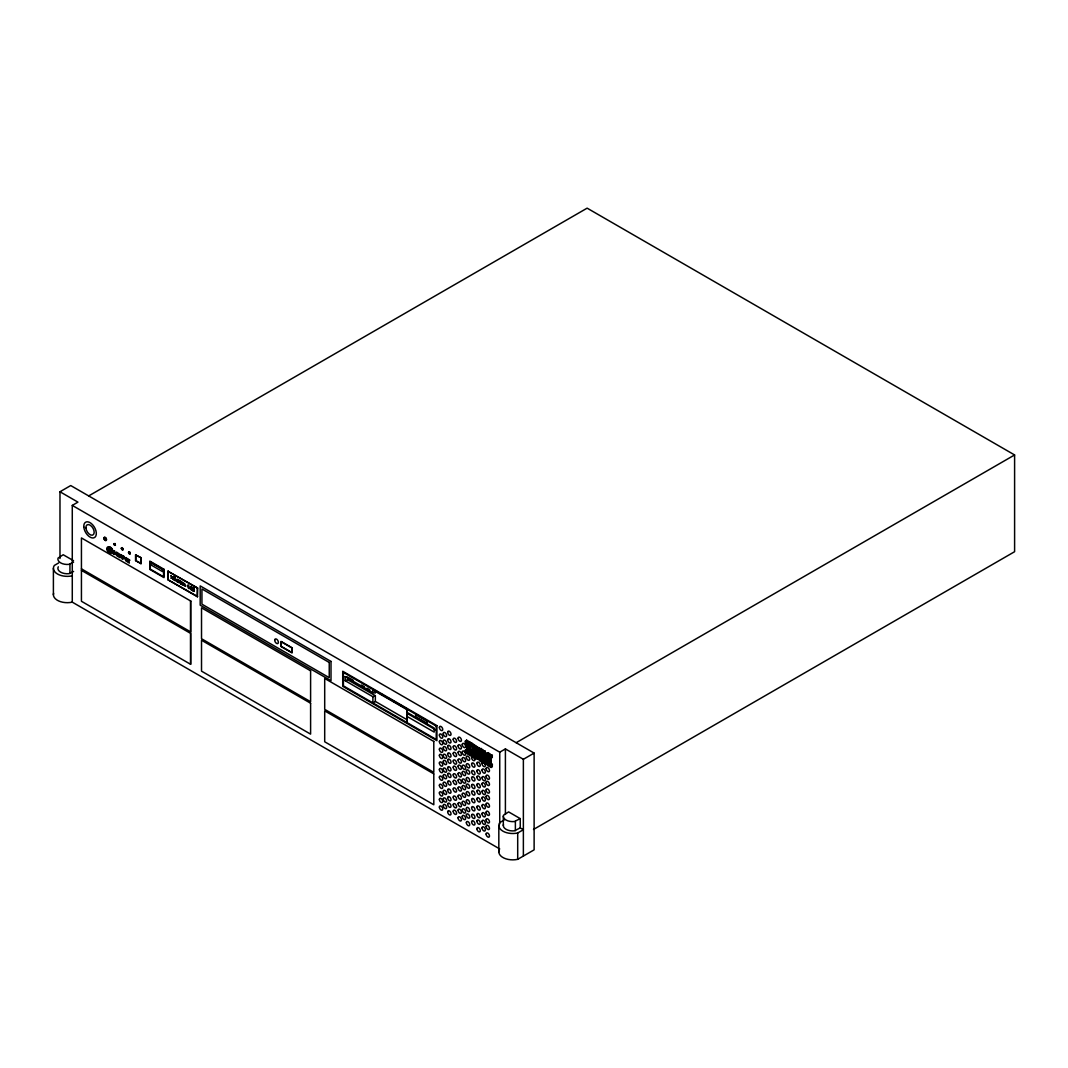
<?xml version="1.0" encoding="UTF-8"?>
<svg xmlns="http://www.w3.org/2000/svg" width="1068" height="1068" viewBox="0 0 1068 1068"><rect width="100%" height="100%" fill="white"/><g stroke="black" fill="none" stroke-linecap="round" stroke-linejoin="round"><path stroke-width="1.5" d="M475.514 749.242L474.686 750.203L472.47 748.922L473.711 747.493M484.552 755.343L483.31 756.731L481.094 755.463L482.322 753.928M471.615 743.061L466.596 740.164L465.354 741.699C468.652 745.784 475.62 743.675 467.837 741.713M108.429 549.62C109.55 545.574 114.089 552.717 109.523 550.113L109.67 551.649L111.139 551.916A4.619 2.67 60 0 0 112.127 550.594A2.296 1.322 60 0 0 111.419 548.378A4.058 2.35 60 0 0 107.748 547.977A3.404 1.962 60 0 0 108.749 552.116A4.339 2.51 60 0 0 111.259 553.264L111.299 553.384A4.993 2.884 60 0 1 108.762 552.423A4.405 2.55 60 0 1 107.374 550.834A3.378 1.949 60 0 1 107.374 547.257A6.969 4.018 60 0 1 109.243 546.763A3.898 2.256 60 0 1 112.1 548.952A3.204 1.842 60 0 1 110.952 552.236L109.577 551.822A1.922 1.108 60 0 1 108.442 549.606M113.809 544.199L114.997 543.519M123.02 549.513L122.166 547.737M128.494 552.41L129.041 551.715M407.255 713.437L406.788 722.475L407.255 713.437L435.891 729.965M480.293 751.191L478.905 752.633L480.92 750.003L479.011 751.151L471.068 746.559L471.068 745.731L479.011 751.151M486.781 754.075L488.236 752.673L492.361 755.864L491.12 756.585L486.781 754.075L488.236 752.673M472.31 753.621L472.47 752.78C486.995 757.119 477.196 762.512 471.068 755.89L471.068 755.076L478.077 759.121M486.541 754.675L486.3 755.356L491.12 758.146L486.541 754.675L487.769 753.955M485.446 758.841L484.204 759.548L485.219 760.95L486.354 761.617L487.595 760.082M486.354 761.617L487.836 760.216M488.744 760.75L485.887 762.886L484.685 761.377M485.406 764.167L486.888 762.779L485.406 764.167L485.152 763.206L487.368 761.497L489.718 763.553L490.96 762.846L487.515 759.909L487.515 760.723L489.718 762.005L490.96 761.284L490.96 760.469L485.406 757.839L486.648 757.119M484.965 756.998L483.724 757.719L483.978 758.68L486.821 760.323L488.316 758.934L488.063 759.615M488.744 757.786L487.302 759.041L483.31 756.051M406.788 716.294L434.195 732.114L434.195 728.042L406.788 712.222L407.402 709.072L387.898 697.805M113.809 543.679L115.21 543.732M115.424 545.374L115.104 543.799M121.311 548.004L122.513 547.844M128.721 551.902L128.601 552.984M123.808 556.642L122.927 558.484L122.046 555.627C119.763 551.302 122.233 564.545 123.968 556.735M58.313 566.801L58.032 567.375A9.412 5.433 0 0 0 68.926 573.676L73.599 571.447M478.544 753.167L477.903 753.621L472.47 750.484L473.698 748.948M472.47 748.107L479.772 752.446L479.145 752.9M122.793 549.846L123.047 548.632M406.788 712.222L407.402 709.072M375.349 701.436L372.892 702.904L372.892 696.723L345.204 680.73L345.204 676.658L347.647 677.032L347.647 679.729L375.349 695.709L375.349 701.436L407.255 719.859M59.982 558.484L59.982 491.761L70.728 485.553L534.12 753.087L534.12 849.848L517.7 859.326A13.911 8.037 0 0 1 503.882 858.018A13.911 8.037 0 0 1 499.036 850.435M499.744 848.953L72.277 602.152L72.277 505.404L77.937 502.134L59.982 491.761M88.684 495.926L587.133 208.153L1014.6 454.955L1014.6 551.702L533.493 829.462M58.566 562.996L54.308 565.453A13.911 8.037 0 0 0 57.472 573.997A13.911 8.037 0 0 0 72.277 575.826M135.556 554.919L141.23 557.83L140.923 563.664L135.556 560.58L135.556 554.919L141.23 557.83M135.556 560.58L141.23 563.49M167.93 571.26L197.647 588.067L197.34 596.732L167.93 579.75L167.93 571.26L197.647 588.067M167.93 579.75L197.647 596.558M465.354 741.699L466.596 740.164M465.354 742.434L470.374 746.158L465.354 743.261L466.596 741.726M465.354 743.261L466.596 742.54M472.31 745.023L468.972 746.892L466.756 745.624L467.984 744.089M466.756 745.624L467.984 744.903M466.756 746.358L467.984 745.651L466.756 747.186L466.756 746.358L468.972 747.64L470.2 746.919L470.2 747.747L468.972 748.454L466.756 747.186M470.374 744.596L472.31 743.462L479.479 748.428L478.25 749.149L471.068 745.01L471.068 744.182M466.756 744.81L468.972 746.078L470.2 745.371L470.2 746.185M470.374 745.33L472.31 744.289L479.479 748.428M466.756 747.92L467.984 747.2L470.2 748.481L468.972 750.016L466.756 747.92L468.972 749.202L470.2 748.481M466.756 748.735L467.984 748.014M471.068 746.559L472.31 745.838M473.698 752.059L470.374 753.928L465.354 750.217L466.596 749.509L471.602 753.207M467.984 748.761L466.756 750.297L468.972 751.565L470.2 750.043L468.972 751.565M465.354 751.031L466.596 749.509M472.31 754.355L470.374 755.49L465.354 752.593L466.596 751.058M465.354 752.593L466.596 751.872M472.47 748.922L473.698 748.201M472.47 750.484L473.698 749.763M475.914 748.668L474.686 750.203M472.47 749.656L479.852 754.876L478.611 755.583L472.47 752.046L473.698 750.644M470.374 753.928L471.602 752.406M472.47 752.046L473.711 751.325M478.023 749.883L476.795 751.418L478.905 752.633M465.354 751.779L470.374 754.675L471.602 753.955L465.354 750.217M480.92 748.441L479.692 749.976L484.044 752.486L485.286 751.779L480.92 748.441L479.692 749.976M473.698 752.873L472.47 753.594L474.686 754.876L475.914 753.34L474.686 754.876M476.795 751.418L478.023 750.697M478.798 750.203L480.026 749.482L480.253 750.43A2.39 1.375 60 0 1 478.905 752.232A2.39 1.375 60 0 1 476.915 749.175M477.903 753.621L479.772 752.446M479.225 753.688L477.983 754.409L478.611 755.583M478.023 754.555L476.795 756.091L479.065 757.399L480.306 756.691L472.47 751.218M487.542 754.635L484.979 756.131L481.094 753.888L482.322 752.366M485.046 750.817L483.804 751.538L484.044 752.486M476.795 756.091L478.023 755.37M481.094 753.888L482.322 753.18L486.207 755.423L479.692 750.711L484.525 754.328L485.766 753.607L485.526 752.66L465.354 740.885M480.159 755.784L479.065 757.399M485.526 752.66L484.285 753.367L484.525 754.328M481.094 755.463L482.322 754.742M484.538 757.586L483.31 758.293L481.094 757.012L482.322 755.476M480.24 757.386L478.718 758.747L471.068 754.342L471.068 753.527L479.318 758.413L478.077 758.387M481.094 757.012L482.322 756.291M485.967 754.475L484.739 755.183L484.979 756.131M483.31 761.404L484.538 759.869L483.31 761.404L479.692 759.321L482.322 757.038M479.692 759.321L482.322 757.853M484.538 756.758L483.31 758.293M484.538 761.431L483.31 762.952L479.692 760.87L480.92 759.335M481.094 754.635L485.206 757.012L487.315 755.25L485.833 756.638L489.718 758.881L492.361 757.426L487.008 753.381M485.62 757.252L486.861 756.531M484.538 758.32L483.31 759.855L484.538 759.134M492.361 755.049L491.12 756.585M484.458 760.509L485.686 759.802M72.277 505.404L499.744 752.192L505.404 748.922L523.373 759.295L534.12 753.087M516.164 742.714L1014.6 454.955M488.877 757.586L489.718 758.053L492.361 756.598M479.692 760.056L483.31 762.138L485.927 760.67M486.821 760.323L488.744 759.188M487.515 760.723L488.744 760.002M490.96 758.907L489.718 760.443L490.96 758.907L481.094 753.087M487.515 762.272L488.744 761.564M490.96 760.469L489.718 762.005M480.92 758.6L480.92 757.786L492.361 764.381L492.361 765.195L491.12 765.916L487.515 763.834L488.744 762.298M487.515 763.834L488.744 763.113M490.96 762.018L489.718 763.553M487.515 763.019L492.361 766.757L491.12 767.465L487.515 765.382L488.744 763.86M487.515 765.382L488.744 764.675M490.092 764.514L492.361 764.381M487.515 764.568L491.12 766.65L492.361 765.943M503.989 820.157L499.744 822.614A13.911 8.037 0 0 0 502.894 831.158A13.911 8.037 0 0 0 517.7 832.987L523.373 829.716L520.25 827.914L514.362 830.837A9.412 5.433 0 0 1 503.455 824.549M73.532 560.713L63.199 554.746L58.032 558.097A9.412 5.433 0 0 0 68.926 564.385L73.599 562.155M520.25 818.622L508.622 811.907L503.455 815.258A9.412 5.433 0 0 0 514.362 821.546L520.25 818.622L520.25 827.914M345.204 680.73L347.647 679.729M372.892 696.723L375.349 695.709M122.9 549.78L122.166 549.78M128.747 551.836L129.922 552.223M129.815 554.052L130.336 553.077M122.046 547.577L121.311 548.538L122.513 549.82M345.204 676.658L372.892 692.651L375.349 693.025L375.349 690.555L378.139 692.171M129.375 553.932L130.243 553.811L129.815 552.289M486.367 760.79L486.594 760.923A2.39 1.375 60 0 1 489.251 762.926M490.119 756.865L490.96 758.16M472.31 752.806L473.378 753.421M482.015 749.896L485.286 751.779M488.023 753.354L492.361 755.864M380.929 693.786L383.706 695.388M406.788 709.512L372.892 689.955L372.892 692.651M349.036 677.833L353.188 680.223M361.505 685.029L364.268 686.631M367.045 688.219L369.808 689.821M489.718 760.443L487.502 758.494M477.396 753.447L479.852 754.876M490.025 760.75L490.96 761.284M481.094 756.197L487.075 759.655M470.2 750.857L469.306 750.337A2.39 1.375 60 0 1 469.8 751.338M486.447 760.242L487.595 760.897M483.31 759.855L481.094 757.746M486.167 761.631L487.115 762.178M479.692 758.494L486.127 762.218M81.435 568.844L190.531 631.829L190.531 600.924M81.435 570.365L190.531 633.351L190.531 664.256M489.665 762.085L490.96 762.846M468.558 752.072L470.374 753.114M476.114 747.093L478.25 749.149M114.77 545.388L113.889 543.852M128.627 552.623L129.255 553.705M122.046 549.553L121.432 548.471M114.543 545.214L114.009 544.426M485.206 757.012L485.406 757.839M489.718 758.881L489.718 758.053M523.373 759.295L523.373 856.055M517.7 832.987L517.7 859.326M515.377 821.385L515.377 830.677M505.404 748.922L505.404 814.43M503.322 816.299L503.322 825.591M499.744 752.192L499.744 823.935M498.823 825.631L498.823 851.97M491.12 765.088L491.12 765.916M491.12 766.65L491.12 767.465M483.31 762.138L483.31 762.952M472.31 743.462L472.31 744.289M470.374 754.675L470.374 755.49M468.972 746.078L468.972 746.892M468.972 747.64L468.972 748.454M468.972 749.202L468.972 750.016M197.34 588.241L197.34 596.732M168.237 571.086L168.237 579.577M140.923 558.003L140.923 563.664M135.863 554.733L135.863 560.393M69.941 564.224L69.941 573.516M53.4 568.47L53.4 594.809M72.277 602.152A13.911 8.037 0 0 1 58.46 600.857A13.911 8.037 0 0 1 53.6 593.274M473.284 756.558A2.39 1.375 60 0 1 474.873 760.096A2.39 1.375 60 0 1 472.203 759.375A2.39 1.375 60 0 1 472.443 756.344M473.725 753.033A2.39 1.375 60 0 1 471.602 749.936A2.39 1.375 60 0 1 473.725 749.282M474.472 750.217A2.39 1.375 60 0 1 474.739 750.777M474.913 752.353A2.39 1.375 60 0 1 474.472 752.967M472.75 751.925A2.39 1.375 60 0 1 472.403 751.418M475.046 752.54A2.39 1.375 60 0 1 474.779 752.793M484.138 759.054A2.39 1.375 60 0 1 483.697 758.867M482.509 757.612A2.39 1.375 60 0 1 482.242 755.103M483.27 754.782A2.39 1.375 60 0 1 484.138 755.29M485.166 756.785A2.39 1.375 60 0 1 485.326 757.359M485.166 758.734A2.39 1.375 60 0 1 484.899 758.988M482.816 757.426A2.39 1.375 60 0 1 482.549 756.878M483.577 754.609A2.39 1.375 60 0 1 484.445 755.116M488.637 765.222A2.39 1.375 60 0 1 486.341 763.179M486.167 762.619A2.39 1.375 60 0 1 486.114 762.085M489.478 764.034A2.39 1.375 60 0 1 489.424 764.501M487.262 764.074A2.39 1.375 60 0 1 486.648 763.006M486.474 762.445A2.39 1.375 60 0 1 486.421 761.911M489.291 762.192A2.39 1.375 60 0 1 489.558 762.752M488.637 757.626A2.39 1.375 60 0 1 486.341 755.583A2.39 1.375 60 0 1 486.955 753.274A2.39 1.375 60 0 1 489.251 755.316M488.543 757.399A2.39 1.375 60 0 1 487.262 756.464M486.474 754.836A2.39 1.375 60 0 1 486.474 753.834M488.103 753.327A2.39 1.375 60 0 1 488.543 753.648M489.291 754.582A2.39 1.375 60 0 1 489.558 755.143M480.066 759.562A2.39 1.375 60 0 1 477.77 758.947M476.982 757.319A2.39 1.375 60 0 1 476.915 756.771M477.142 755.93A2.39 1.375 60 0 1 477.77 755.583M479.038 756.117A2.39 1.375 60 0 1 480.24 759.188M477.289 757.132A2.39 1.375 60 0 1 477.222 756.598M477.449 755.757A2.39 1.375 60 0 1 477.716 755.503M480.373 757.439A2.39 1.375 60 0 1 480.6 758.547M477.77 747.974A2.39 1.375 60 0 1 480.186 750.39M477.142 748.321A2.39 1.375 60 0 1 477.409 748.081M478.918 751.912A2.39 1.375 60 0 1 478.064 751.164M478.918 748.014A2.39 1.375 60 0 1 480.6 750.938M469.493 753.461A2.39 1.375 60 0 1 468.038 753.594M467.197 752.847A2.39 1.375 60 0 1 466.849 752.339M466.409 750.203A2.39 1.375 60 0 1 467.197 749.469M468.879 750.444A2.39 1.375 60 0 1 469.666 753.087M466.89 749.656A2.39 1.375 60 0 1 467.157 749.402M470.027 752.446A2.39 1.375 60 0 1 469.973 752.913M466.409 742.594A2.39 1.375 60 0 0 467.197 745.237A2.39 1.375 60 0 0 469.226 746.105A2.39 1.375 60 0 1 468.785 745.998M466.582 742.22A2.39 1.375 60 0 1 467.197 741.873M468.478 742.407A2.39 1.375 60 0 1 469.493 743.915M466.89 742.046A2.39 1.375 60 0 1 467.157 741.793M469.186 742.66A2.39 1.375 60 0 1 469.533 743.181M188.088 586.052C186.993 587.213 190.251 590.671 189.143 586.959C188.208 583.502 187.634 584.93 188.142 586.092M178.383 581.125L176.647 580.324L178.129 582.113A1.362 0.788 60 0 1 177.688 582.193C174.271 580.818 177.942 576.787 178.383 581.125M183.429 584.036L181.694 583.235L183.175 585.024A1.362 0.788 60 0 1 182.735 585.117C179.317 583.729 182.975 579.697 183.429 584.036M117.266 553.438L116.265 553.331L116.399 552.396L117.266 553.438M126.531 558.791L125.53 558.684L125.664 557.75L126.531 558.791M119.563 555.146L120.083 557.723L118.321 556.708L118.321 553.251L120.644 554.879L119.563 555.146M128.827 560.5L129.348 563.076L127.586 562.062L127.586 558.604L129.909 560.219L128.827 560.5M114.984 553.691L114.917 554.118A1.428 0.828 60 0 1 114.583 554.466L112.981 553.584L112.981 552.289L113.755 553.905L114.757 553.838L113.248 550.527L114.77 551.168L114.77 552.143L113.275 551.008L114.984 553.691M115.531 552.997L117.213 556.108A1.575 0.908 60 0 0 117.8 555.814L116.319 554.946L116.265 553.531L117.961 554.506L117.427 552.864A1.428 0.828 60 0 0 116.812 552.276L115.531 552.997M124.796 558.337L126.478 561.448A1.575 0.908 60 0 0 127.065 561.154L125.583 560.299L125.53 558.871L127.225 559.859L126.692 558.217A1.428 0.828 60 0 0 126.077 557.616L124.796 558.337M194.029 590.444C193.655 592.273 191.813 588.348 192.467 590.364A1.402 0.814 60 0 0 192.921 591.005L194.162 591.432L194.309 589.87A1.362 0.788 60 0 0 193.829 589.176L192.907 587.8L194.296 588.174L192.6 587.2L192.347 589.002L194.029 590.444M185.685 585.972C183.603 587.787 183.255 579.403 185.685 585.972M175.833 580.004L175.312 580.712L173.817 579.844A1.428 0.828 60 0 1 173.376 579.016C179.491 582.594 171.521 577.668 174.084 576.266C177.956 579.51 171.361 574.824 175.833 580.004M179.291 581.219L179.25 583.075L178.85 580.071L179.998 580.698L179.291 581.219M111.045 549.486L109.577 549.94L110.271 548.698L111.045 549.486M176.714 579.63L177.956 580.698L176.714 579.63M181.76 582.541L183.002 583.609L181.76 582.541M171.961 577.801L170.88 578.242L171.721 577.307L170.92 575.505L171.975 577.107L173.029 576.72L172.215 577.588L173.069 579.51L171.961 577.801M191.132 586.959L190.117 588.014L191.132 588.601L191.132 586.959M191.132 586.345L189.744 588.228L191.546 590.177L191.132 586.345M331 661.439L200.183 585.905L200.183 605.196L331 680.716L331 661.439M329.238 662.454L201.932 588.962L201.932 604.181L329.238 677.673L329.238 662.454M436.932 725.639L342.721 671.238L342.721 686.283L436.932 740.671L436.932 725.639M436.238 726.04L343.415 672.439L343.415 685.883L436.238 739.47L436.238 726.04M164.045 569.324L149.8 561.087L149.8 569.404L164.045 577.628L164.045 569.324M427.173 721.14L415.679 714.519L415.679 716.641L427.173 723.263L427.173 721.14M163.564 569.591L150.281 561.928L150.281 569.124L163.564 576.8L163.564 569.591M162.536 569.498L151.055 562.863L151.055 564.985L162.536 571.62L162.536 569.498M180.772 580.151L180.772 580.151M180.772 581.192L180.772 583.956L180.772 581.192M292.085 647.782L281.044 641.414L281.044 646.54L292.085 652.908L292.085 647.782M291.858 647.902L281.271 641.801L281.271 646.407L291.858 652.521L291.858 647.902M124.382 556.762L123.287 556.121L124.382 556.762M190.718 601.03L81.435 537.938L81.435 601.271L190.718 664.363L190.718 601.03M433.795 741.446L324.699 678.46L324.699 709.352L433.795 772.351L433.795 741.446M310.601 670.811L201.518 607.826L201.518 638.731L310.601 701.716L310.601 670.811M433.795 773.859L324.699 710.874L324.699 741.779L433.795 804.765L433.795 773.859M310.601 703.225L201.518 640.239L201.518 671.145L310.601 734.13L310.601 703.225M274.703 640.199A2.603 1.495 60 0 0 277.453 643.63A2.603 1.495 60 0 0 277.453 639.946A2.603 1.495 60 0 0 274.703 640.199M453.219 797.155A2.39 1.375 60 0 0 455.742 800.306A2.39 1.375 60 0 0 455.742 796.928A2.39 1.375 60 0 0 453.219 797.155M453.219 804.765A2.39 1.375 60 0 0 455.742 807.915A2.39 1.375 60 0 0 455.742 804.538A2.39 1.375 60 0 0 453.219 804.765M453.219 811.306A2.39 1.375 60 0 0 455.742 814.457A2.39 1.375 60 0 0 455.742 811.079A2.39 1.375 60 0 0 453.219 811.306M453.219 789.025A2.39 1.375 60 0 0 455.742 792.162A2.39 1.375 60 0 0 455.742 788.798A2.39 1.375 60 0 0 453.219 789.025M453.219 774.874A2.39 1.375 60 0 0 455.742 778.011A2.39 1.375 60 0 0 455.742 774.647A2.39 1.375 60 0 0 453.219 774.874M453.219 781.416A2.39 1.375 60 0 0 455.742 784.566A2.39 1.375 60 0 0 455.742 781.189A2.39 1.375 60 0 0 453.219 781.416M453.219 767.265A2.39 1.375 60 0 0 455.742 770.415A2.39 1.375 60 0 0 455.742 767.038A2.39 1.375 60 0 0 453.219 767.265M453.219 753.474A2.39 1.375 60 0 0 455.742 756.611A2.39 1.375 60 0 0 455.742 753.247A2.39 1.375 60 0 0 453.219 753.474M453.219 761.07A2.39 1.375 60 0 0 455.742 764.221A2.39 1.375 60 0 0 455.742 760.843A2.39 1.375 60 0 0 453.219 761.07M453.219 746.919A2.39 1.375 60 0 0 455.742 750.07A2.39 1.375 60 0 0 455.742 746.692A2.39 1.375 60 0 0 453.219 746.919M453.219 739.323A2.39 1.375 60 0 0 455.742 742.46A2.39 1.375 60 0 0 455.742 739.096A2.39 1.375 60 0 0 453.219 739.323M462.257 802.375A2.39 1.375 60 0 0 464.78 805.526A2.39 1.375 60 0 0 464.78 802.148A2.39 1.375 60 0 0 462.257 802.375M462.257 809.985A2.39 1.375 60 0 0 464.78 813.122A2.39 1.375 60 0 0 464.78 809.758A2.39 1.375 60 0 0 462.257 809.985M462.257 816.526A2.39 1.375 60 0 0 464.78 819.677A2.39 1.375 60 0 0 464.78 816.299A2.39 1.375 60 0 0 462.257 816.526M462.257 794.245A2.39 1.375 60 0 0 464.78 797.382A2.39 1.375 60 0 0 464.78 794.018A2.39 1.375 60 0 0 462.257 794.245M462.257 780.094A2.39 1.375 60 0 0 464.78 783.231A2.39 1.375 60 0 0 464.78 779.867A2.39 1.375 60 0 0 462.257 780.094M462.257 786.635A2.39 1.375 60 0 0 464.78 789.773A2.39 1.375 60 0 0 464.78 786.408A2.39 1.375 60 0 0 462.257 786.635M462.257 772.484A2.39 1.375 60 0 0 464.78 775.635A2.39 1.375 60 0 0 464.78 772.257A2.39 1.375 60 0 0 462.257 772.484M462.257 758.694A2.39 1.375 60 0 0 464.78 761.831A2.39 1.375 60 0 0 464.78 758.467A2.39 1.375 60 0 0 462.257 758.694M462.257 766.29A2.39 1.375 60 0 0 464.78 769.441A2.39 1.375 60 0 0 464.78 766.063A2.39 1.375 60 0 0 462.257 766.29M462.257 752.139A2.39 1.375 60 0 0 464.78 755.29A2.39 1.375 60 0 0 464.78 751.912A2.39 1.375 60 0 0 462.257 752.139M462.257 744.543A2.39 1.375 60 0 0 464.78 747.68A2.39 1.375 60 0 0 464.78 744.316A2.39 1.375 60 0 0 462.257 744.543M471.602 807.768A2.39 1.375 60 0 0 474.125 810.919A2.39 1.375 60 0 0 474.125 807.541A2.39 1.375 60 0 0 471.602 807.768M471.602 815.378A2.39 1.375 60 0 0 474.125 818.529A2.39 1.375 60 0 0 474.125 815.151A2.39 1.375 60 0 0 471.602 815.378M471.602 821.919A2.39 1.375 60 0 0 474.125 825.07A2.39 1.375 60 0 0 474.125 821.692A2.39 1.375 60 0 0 471.602 821.919M471.602 799.638A2.39 1.375 60 0 0 474.125 802.776A2.39 1.375 60 0 0 474.125 799.411A2.39 1.375 60 0 0 471.602 799.638M471.602 785.487A2.39 1.375 60 0 0 474.125 788.625A2.39 1.375 60 0 0 474.125 785.26A2.39 1.375 60 0 0 471.602 785.487M471.602 792.029A2.39 1.375 60 0 0 474.125 795.179A2.39 1.375 60 0 0 474.125 791.802A2.39 1.375 60 0 0 471.602 792.029M471.602 777.878A2.39 1.375 60 0 0 474.125 781.028A2.39 1.375 60 0 0 474.125 777.651A2.39 1.375 60 0 0 471.602 777.878M471.602 764.087A2.39 1.375 60 0 0 474.125 767.225A2.39 1.375 60 0 0 474.125 763.86A2.39 1.375 60 0 0 471.602 764.087M471.602 771.683A2.39 1.375 60 0 0 474.125 774.834A2.39 1.375 60 0 0 474.125 771.456A2.39 1.375 60 0 0 471.602 771.683M83.811 527.005A8.864 5.113 60 0 0 93.704 537.885A8.864 5.113 60 0 0 92.636 524.788A8.864 5.113 60 0 0 83.811 527.005M85.934 527.979A5.847 3.378 60 0 0 92.449 535.161A5.847 3.378 60 0 0 91.755 526.524A5.847 3.378 60 0 0 85.934 527.979M447.666 790.12A2.39 1.375 60 0 0 450.189 793.257A2.39 1.375 60 0 0 450.189 789.893A2.39 1.375 60 0 0 447.666 790.12M447.666 811.88A2.39 1.375 60 0 0 450.189 815.017A2.39 1.375 60 0 0 450.189 811.653A2.39 1.375 60 0 0 447.666 811.88M447.666 797.729A2.39 1.375 60 0 0 450.189 800.866A2.39 1.375 60 0 0 450.189 797.502A2.39 1.375 60 0 0 447.666 797.729M447.666 804.271A2.39 1.375 60 0 0 450.189 807.408A2.39 1.375 60 0 0 450.189 804.044A2.39 1.375 60 0 0 447.666 804.271M447.666 781.976A2.39 1.375 60 0 0 450.189 785.127A2.39 1.375 60 0 0 450.189 781.749A2.39 1.375 60 0 0 447.666 781.976M447.666 767.825A2.39 1.375 60 0 0 450.189 770.976A2.39 1.375 60 0 0 450.189 767.612A2.39 1.375 60 0 0 447.666 767.825M447.666 774.38A2.39 1.375 60 0 0 450.189 777.517A2.39 1.375 60 0 0 450.189 774.153A2.39 1.375 60 0 0 447.666 774.38M447.666 760.229A2.39 1.375 60 0 0 450.189 763.366A2.39 1.375 60 0 0 450.189 760.002A2.39 1.375 60 0 0 447.666 760.229M447.666 746.425A2.39 1.375 60 0 0 450.189 749.576A2.39 1.375 60 0 0 450.189 746.198A2.39 1.375 60 0 0 447.666 746.425M447.666 754.035A2.39 1.375 60 0 0 450.189 757.172A2.39 1.375 60 0 0 450.189 753.808A2.39 1.375 60 0 0 447.666 754.035M447.666 739.884A2.39 1.375 60 0 0 450.189 743.021A2.39 1.375 60 0 0 450.189 739.657A2.39 1.375 60 0 0 447.666 739.884M447.666 732.274A2.39 1.375 60 0 0 450.189 735.425A2.39 1.375 60 0 0 450.189 732.047A2.39 1.375 60 0 0 447.666 732.274M482.015 813.789A2.39 1.375 60 0 0 484.538 816.927A2.39 1.375 60 0 0 484.538 813.562A2.39 1.375 60 0 0 482.015 813.789M482.015 821.399A2.39 1.375 60 0 0 484.538 824.536A2.39 1.375 60 0 0 484.538 821.172A2.39 1.375 60 0 0 482.015 821.399M482.015 827.94A2.39 1.375 60 0 0 484.538 831.078A2.39 1.375 60 0 0 484.538 827.713A2.39 1.375 60 0 0 482.015 827.94M482.015 805.646A2.39 1.375 60 0 0 484.538 808.796A2.39 1.375 60 0 0 484.538 805.419A2.39 1.375 60 0 0 482.015 805.646M482.015 791.495A2.39 1.375 60 0 0 484.538 794.645A2.39 1.375 60 0 0 484.538 791.268A2.39 1.375 60 0 0 482.015 791.495M482.015 798.05A2.39 1.375 60 0 0 484.538 801.187A2.39 1.375 60 0 0 484.538 797.823A2.39 1.375 60 0 0 482.015 798.05M482.015 783.899A2.39 1.375 60 0 0 484.538 787.036A2.39 1.375 60 0 0 484.538 783.672A2.39 1.375 60 0 0 482.015 783.899M482.015 770.095A2.39 1.375 60 0 0 484.538 773.245A2.39 1.375 60 0 0 484.538 769.868A2.39 1.375 60 0 0 482.015 770.095M482.015 777.704A2.39 1.375 60 0 0 484.538 780.841A2.39 1.375 60 0 0 484.538 777.477A2.39 1.375 60 0 0 482.015 777.704M482.015 763.553A2.39 1.375 60 0 0 484.538 766.69A2.39 1.375 60 0 0 484.538 763.326A2.39 1.375 60 0 0 482.015 763.553M486.114 812.321A2.39 1.375 60 0 0 488.637 815.458A2.39 1.375 60 0 0 488.637 812.094A2.39 1.375 60 0 0 486.114 812.321M486.114 834.068A2.39 1.375 60 0 0 488.637 837.219A2.39 1.375 60 0 0 488.637 833.854A2.39 1.375 60 0 0 486.114 834.068M486.114 819.917A2.39 1.375 60 0 0 488.637 823.068A2.39 1.375 60 0 0 488.637 819.703A2.39 1.375 60 0 0 486.114 819.917M486.114 826.472A2.39 1.375 60 0 0 488.637 829.609A2.39 1.375 60 0 0 488.637 826.245A2.39 1.375 60 0 0 486.114 826.472M486.114 804.177A2.39 1.375 60 0 0 488.637 807.328A2.39 1.375 60 0 0 488.637 803.95A2.39 1.375 60 0 0 486.114 804.177M486.114 790.026A2.39 1.375 60 0 0 488.637 793.177A2.39 1.375 60 0 0 488.637 789.799A2.39 1.375 60 0 0 486.114 790.026M486.114 796.568A2.39 1.375 60 0 0 488.637 799.718A2.39 1.375 60 0 0 488.637 796.354A2.39 1.375 60 0 0 486.114 796.568M486.114 782.43A2.39 1.375 60 0 0 488.637 785.567A2.39 1.375 60 0 0 488.637 782.203A2.39 1.375 60 0 0 486.114 782.43M486.114 768.626A2.39 1.375 60 0 0 488.637 771.777A2.39 1.375 60 0 0 488.637 768.399A2.39 1.375 60 0 0 486.114 768.626M486.114 776.236A2.39 1.375 60 0 0 488.637 779.373A2.39 1.375 60 0 0 488.637 776.009A2.39 1.375 60 0 0 486.114 776.236M443.26 791.415A2.39 1.375 60 0 0 445.783 794.552A2.39 1.375 60 0 0 445.783 791.188A2.39 1.375 60 0 0 443.26 791.415M443.26 799.011A2.39 1.375 60 0 0 445.783 802.161A2.39 1.375 60 0 0 445.783 798.797A2.39 1.375 60 0 0 443.26 799.011M443.26 805.566A2.39 1.375 60 0 0 445.783 808.703A2.39 1.375 60 0 0 445.783 805.339A2.39 1.375 60 0 0 443.26 805.566M443.26 783.271A2.39 1.375 60 0 0 445.783 786.422A2.39 1.375 60 0 0 445.783 783.044A2.39 1.375 60 0 0 443.26 783.271M443.26 769.12A2.39 1.375 60 0 0 445.783 772.271A2.39 1.375 60 0 0 445.783 768.893A2.39 1.375 60 0 0 443.26 769.12M443.26 775.662A2.39 1.375 60 0 0 445.783 778.812A2.39 1.375 60 0 0 445.783 775.448A2.39 1.375 60 0 0 443.26 775.662M443.26 761.524A2.39 1.375 60 0 0 445.783 764.661A2.39 1.375 60 0 0 445.783 761.297A2.39 1.375 60 0 0 443.26 761.524M443.26 747.72A2.39 1.375 60 0 0 445.783 750.871A2.39 1.375 60 0 0 445.783 747.493A2.39 1.375 60 0 0 443.26 747.72M443.26 755.33A2.39 1.375 60 0 0 445.783 758.467A2.39 1.375 60 0 0 445.783 755.103A2.39 1.375 60 0 0 443.26 755.33M443.26 741.179A2.39 1.375 60 0 0 445.783 744.316A2.39 1.375 60 0 0 445.783 740.952A2.39 1.375 60 0 0 443.26 741.179M443.26 733.569A2.39 1.375 60 0 0 445.783 736.72A2.39 1.375 60 0 0 445.783 733.342A2.39 1.375 60 0 0 443.26 733.569M476.915 807.007A2.39 1.375 60 0 0 479.452 810.158A2.39 1.375 60 0 0 479.452 806.781A2.39 1.375 60 0 0 476.915 807.007M476.915 828.768A2.39 1.375 60 0 0 479.452 831.905A2.39 1.375 60 0 0 479.452 828.541A2.39 1.375 60 0 0 476.915 828.768M476.915 814.617A2.39 1.375 60 0 0 479.452 817.768A2.39 1.375 60 0 0 479.452 814.39A2.39 1.375 60 0 0 476.915 814.617M476.915 821.159A2.39 1.375 60 0 0 479.452 824.309A2.39 1.375 60 0 0 479.452 820.932A2.39 1.375 60 0 0 476.915 821.159M476.915 798.877A2.39 1.375 60 0 0 479.452 802.015A2.39 1.375 60 0 0 479.452 798.65A2.39 1.375 60 0 0 476.915 798.877M476.915 784.726A2.39 1.375 60 0 0 479.452 787.864A2.39 1.375 60 0 0 479.452 784.499A2.39 1.375 60 0 0 476.915 784.726M476.915 791.268A2.39 1.375 60 0 0 479.452 794.418A2.39 1.375 60 0 0 479.452 791.041A2.39 1.375 60 0 0 476.915 791.268M476.915 777.117A2.39 1.375 60 0 0 479.452 780.267A2.39 1.375 60 0 0 479.452 776.89A2.39 1.375 60 0 0 476.915 777.117M476.915 763.326A2.39 1.375 60 0 0 479.452 766.464A2.39 1.375 60 0 0 479.452 763.099A2.39 1.375 60 0 0 476.915 763.326M476.915 770.922A2.39 1.375 60 0 0 479.452 774.073A2.39 1.375 60 0 0 479.452 770.695A2.39 1.375 60 0 0 476.915 770.922M103.903 538.259A1.736 1.001 60 0 0 105.745 540.541A1.736 1.001 60 0 0 105.745 538.098A1.736 1.001 60 0 0 103.903 538.259M104.063 538.165A1.736 1.001 60 0 0 105.892 540.461A1.736 1.001 60 0 0 105.892 538.005A1.736 1.001 60 0 0 104.063 538.165M466.356 800.907A2.39 1.375 60 0 0 468.879 804.057A2.39 1.375 60 0 0 468.879 800.68A2.39 1.375 60 0 0 466.356 800.907M466.356 822.667A2.39 1.375 60 0 0 468.879 825.804A2.39 1.375 60 0 0 468.879 822.44A2.39 1.375 60 0 0 466.356 822.667M466.356 808.516A2.39 1.375 60 0 0 468.879 811.653A2.39 1.375 60 0 0 468.879 808.289A2.39 1.375 60 0 0 466.356 808.516M466.356 815.058A2.39 1.375 60 0 0 468.879 818.208A2.39 1.375 60 0 0 468.879 814.831A2.39 1.375 60 0 0 466.356 815.058M466.356 792.776A2.39 1.375 60 0 0 468.879 795.914A2.39 1.375 60 0 0 468.879 792.549A2.39 1.375 60 0 0 466.356 792.776M466.356 778.625A2.39 1.375 60 0 0 468.879 781.763A2.39 1.375 60 0 0 468.879 778.398A2.39 1.375 60 0 0 466.356 778.625M466.356 785.167A2.39 1.375 60 0 0 468.879 788.304A2.39 1.375 60 0 0 468.879 784.94A2.39 1.375 60 0 0 466.356 785.167M466.356 771.016A2.39 1.375 60 0 0 468.879 774.153A2.39 1.375 60 0 0 468.879 770.789A2.39 1.375 60 0 0 466.356 771.016M466.356 757.212A2.39 1.375 60 0 0 468.879 760.363A2.39 1.375 60 0 0 468.879 756.998A2.39 1.375 60 0 0 466.356 757.212M466.356 764.821A2.39 1.375 60 0 0 468.879 767.972A2.39 1.375 60 0 0 468.879 764.595A2.39 1.375 60 0 0 466.356 764.821M439.389 785.34A2.39 1.375 60 0 0 441.912 788.491A2.39 1.375 60 0 0 441.912 785.114A2.39 1.375 60 0 0 439.389 785.34M439.389 807.101A2.39 1.375 60 0 0 441.912 810.238A2.39 1.375 60 0 0 441.912 806.874A2.39 1.375 60 0 0 439.389 807.101M439.389 792.95A2.39 1.375 60 0 0 441.912 796.087A2.39 1.375 60 0 0 441.912 792.723A2.39 1.375 60 0 0 439.389 792.95M439.389 799.491A2.39 1.375 60 0 0 441.912 802.642A2.39 1.375 60 0 0 441.912 799.264A2.39 1.375 60 0 0 439.389 799.491M439.389 777.21A2.39 1.375 60 0 0 441.912 780.348A2.39 1.375 60 0 0 441.912 776.983A2.39 1.375 60 0 0 439.389 777.21M439.389 763.059A2.39 1.375 60 0 0 441.912 766.197A2.39 1.375 60 0 0 441.912 762.832A2.39 1.375 60 0 0 439.389 763.059M439.389 769.601A2.39 1.375 60 0 0 441.912 772.738A2.39 1.375 60 0 0 441.912 769.374A2.39 1.375 60 0 0 439.389 769.601M439.389 755.45A2.39 1.375 60 0 0 441.912 758.587A2.39 1.375 60 0 0 441.912 755.223A2.39 1.375 60 0 0 439.389 755.45M439.389 741.646A2.39 1.375 60 0 0 441.912 744.796A2.39 1.375 60 0 0 441.912 741.432A2.39 1.375 60 0 0 439.389 741.646M439.389 749.255A2.39 1.375 60 0 0 441.912 752.406A2.39 1.375 60 0 0 441.912 749.028A2.39 1.375 60 0 0 439.389 749.255M439.389 735.104A2.39 1.375 60 0 0 441.912 738.255A2.39 1.375 60 0 0 441.912 734.877A2.39 1.375 60 0 0 439.389 735.104M439.389 727.495A2.39 1.375 60 0 0 441.912 730.645A2.39 1.375 60 0 0 441.912 727.281A2.39 1.375 60 0 0 439.389 727.495M458.079 796.127A2.39 1.375 60 0 0 460.602 799.278A2.39 1.375 60 0 0 460.602 795.9A2.39 1.375 60 0 0 458.079 796.127M458.079 817.888A2.39 1.375 60 0 0 460.602 821.038A2.39 1.375 60 0 0 460.602 817.661A2.39 1.375 60 0 0 458.079 817.888M458.079 803.737A2.39 1.375 60 0 0 460.602 806.887A2.39 1.375 60 0 0 460.602 803.51A2.39 1.375 60 0 0 458.079 803.737M458.079 810.278A2.39 1.375 60 0 0 460.602 813.429A2.39 1.375 60 0 0 460.602 810.051A2.39 1.375 60 0 0 458.079 810.278M458.079 787.997A2.39 1.375 60 0 0 460.602 791.134A2.39 1.375 60 0 0 460.602 787.77A2.39 1.375 60 0 0 458.079 787.997M458.079 773.846A2.39 1.375 60 0 0 460.602 776.983A2.39 1.375 60 0 0 460.602 773.619A2.39 1.375 60 0 0 458.079 773.846M458.079 780.388A2.39 1.375 60 0 0 460.602 783.538A2.39 1.375 60 0 0 460.602 780.161A2.39 1.375 60 0 0 458.079 780.388M458.079 766.237A2.39 1.375 60 0 0 460.602 769.387A2.39 1.375 60 0 0 460.602 766.01A2.39 1.375 60 0 0 458.079 766.237M458.079 752.446A2.39 1.375 60 0 0 460.602 755.583A2.39 1.375 60 0 0 460.602 752.219A2.39 1.375 60 0 0 458.079 752.446M458.079 760.042A2.39 1.375 60 0 0 460.602 763.193A2.39 1.375 60 0 0 460.602 759.829A2.39 1.375 60 0 0 458.079 760.042M458.079 745.891A2.39 1.375 60 0 0 460.602 749.042A2.39 1.375 60 0 0 460.602 745.678A2.39 1.375 60 0 0 458.079 745.891M458.079 738.295A2.39 1.375 60 0 0 460.602 741.432A2.39 1.375 60 0 0 460.602 738.068A2.39 1.375 60 0 0 458.079 738.295"/></g></svg>
